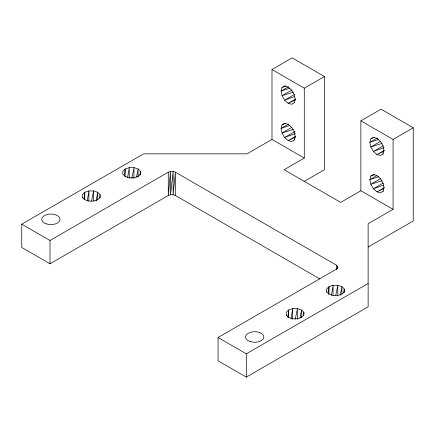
<?xml version="1.0" encoding="UTF-8"?>
<svg xmlns="http://www.w3.org/2000/svg" width="435" height="435" viewBox="0 0 435 435"><rect width="100%" height="100%" fill="white"/><g stroke="black" fill="none" stroke-linecap="round" stroke-linejoin="round"><path stroke-width="0.65" d="M337.506 268.422L337.625 266.421L336.32 265.122L175.381 172.2L173.125 171.45L170.52 171.45L168.269 172.2L50.003 240.479L21.75 224.172L21.75 247.471L50.003 263.784L168.269 195.5L170.52 194.75L173.125 194.75L175.381 195.5L319.877 278.927M84.113 199.719L84.798 192.292L88.892 190.927L93.617 190.927L97.712 192.292L100.077 194.652L100.077 197.985M124.535 175.745L125.155 168.987L129.249 167.622L133.98 167.622L138.074 168.987L140.434 171.352L140.434 174.68M287.926 317.387L288.612 309.959L292.706 308.594L297.431 308.594L301.526 309.959L303.891 312.325L303.891 315.054L301.526 317.414L297.431 318.779L292.706 318.779L288.612 317.414L286.246 315.054M328.284 294.087L328.969 286.66L333.063 285.295L337.788 285.295L341.883 286.66L344.248 289.019L344.248 292.353M99.707 197.925L100.077 194.652M139.994 175.278L140.434 171.352M303.521 315.592L303.891 312.325M343.802 292.945L344.248 289.019M87.234 200.926L88.892 190.927L88.892 200.91M127.591 177.621L129.249 167.622L129.249 178.274M291.042 318.594L292.706 308.594L292.706 319.246M331.405 295.294L333.063 285.295L333.063 295.278M96.102 200.932L97.712 192.292L97.712 199.611M136.585 176.963L138.074 168.987L138.074 176.98M300.036 317.936L301.526 309.959L301.526 317.947M340.273 295.3L341.883 286.66L341.883 293.984M91.595 200.91L93.617 190.927L93.617 200.91M131.816 178.274L133.98 167.622L133.98 178.274M295.273 319.246L297.431 308.594L297.431 319.246M335.766 295.278L337.788 285.295L337.788 295.278M284.903 85.891L282.021 87.555L281.075 91.089L282.021 95.711L284.604 100.186L288.139 103.318L291.667 104.264L294.587 102.578M284.903 123.17L282.021 124.84L281.075 128.368L282.021 132.99L284.604 137.471L288.139 140.603L291.667 141.549L294.587 139.863M294.256 102.774L295.202 99.24L294.256 94.618L291.667 90.137L288.139 87.011L284.604 86.065M294.256 140.054L295.202 136.525L294.256 131.897L291.667 127.422L288.139 124.29L284.604 123.344M373.692 137.15L370.81 138.819L369.864 142.348L370.81 146.97L373.393 151.451L376.928 154.583L380.456 155.529L383.376 153.843M373.692 174.435L370.81 176.099L369.864 179.628L370.81 184.255L373.393 188.73L376.928 191.862L380.456 192.808L383.376 191.123M383.045 154.033L383.991 150.505L383.045 145.877L380.456 141.402L376.928 138.27L373.393 137.324M383.045 191.318L383.991 187.784L383.045 183.162L380.456 178.682L376.928 175.555L373.393 174.609M100.077 197.381L97.712 199.747L93.617 201.111L88.892 201.111L84.798 199.747L82.432 197.381M140.434 174.082L138.074 176.447L133.98 177.812L129.249 177.812L125.155 176.447L122.795 174.082L122.795 171.352L125.155 168.987L125.155 176.98M337.625 267.922L336.32 269.227L218.055 337.506L218.055 360.805L246.308 377.118L368.13 306.784L368.13 223.737L393.071 209.338L393.071 139.434L360.876 120.848L360.876 190.753L393.071 209.338M344.248 291.749L341.883 294.114L337.788 295.479L333.063 295.479L328.969 294.114L326.603 291.749M271.995 69.535L304.282 88.174L304.282 158.079L271.995 139.434L271.995 69.535L292.173 57.882L324.461 76.522L324.461 169.726L303.989 181.547M21.75 224.172L143.572 153.838L247.053 153.838L271.995 139.434M288.568 86.761L281.075 91.089L290.036 88.104M291.825 90.05L282.021 95.711L293.402 92.122M304.282 88.174L324.461 76.522M294.408 94.531L284.604 100.186L294.587 96.603M295.631 98.99L288.139 103.318L295.436 100.028M288.568 124.04L281.075 128.368L290.036 125.389M291.825 127.335L282.021 132.99L293.402 129.407M294.984 131.479L284.604 137.471L295.213 133.659M295.631 136.275L288.139 140.603L295.436 137.308M360.876 120.848L381.055 109.196L413.25 127.787L413.25 220.991L368.13 247.042M304.282 158.079L284.104 169.726L340.692 202.4L360.876 190.753M377.357 138.02L369.864 142.348L378.825 139.369M380.614 141.315L370.81 146.97L382.191 143.387M393.071 139.434L413.25 127.787M383.197 145.79L373.393 151.451L384.002 147.639M384.42 150.254L376.928 154.583L383.616 151.565M376.781 175.637L369.864 179.628L378.825 176.648M380.614 178.595L370.81 184.255L382.191 180.666M383.197 183.075L373.393 188.73L383.382 185.147M384.42 187.534L376.928 191.862L383.616 188.844M218.055 337.506L246.308 353.818L368.13 283.484M282.021 87.555L285.746 85.983M282.021 124.84L285.746 123.268M370.81 138.819L374.535 137.248M370.81 176.099L374.535 174.527M337.625 266.421L337.625 268.417M336.32 265.122L336.32 269.782M328.969 293.984L328.969 286.66L326.603 289.025L326.603 292.358M288.612 317.947L288.612 309.959L286.246 312.325L286.246 315.658M246.308 353.818L246.308 377.118M175.381 195.5L175.381 172.2L173.125 194.75L173.125 171.45L170.52 194.75L170.52 171.45L168.269 195.5L168.269 172.2M84.798 199.611L84.798 192.292L82.432 194.652L82.432 197.99M50.003 240.479L50.003 263.784M46.333 223.884A9.13 5.274 0 0 0 60.03 219.322A9.13 5.274 0 0 0 46.333 214.754A9.13 5.274 0 0 0 46.333 223.884M250.141 341.557A9.13 5.274 0 0 0 263.838 336.989A9.13 5.274 0 0 0 250.141 332.422A9.13 5.274 0 0 0 250.141 341.557"/></g></svg>
